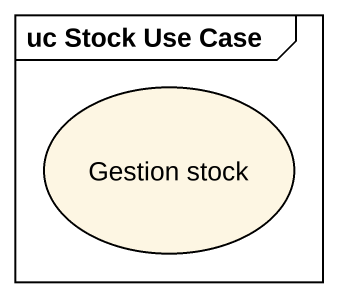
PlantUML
@startuml
mainframe uc Stock Use Case
usecase "Gestion stock" as Gestion_stock
@enduml
